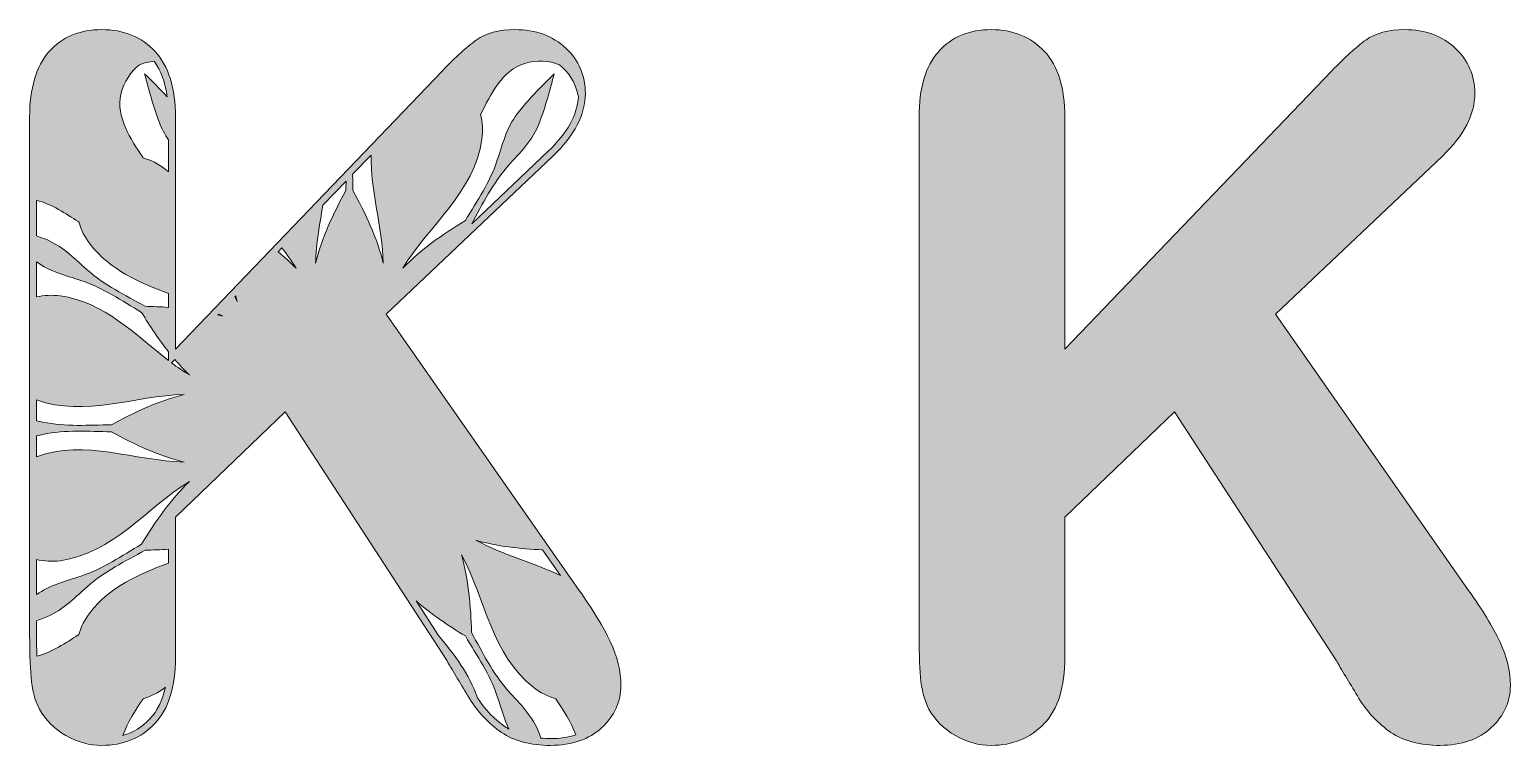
# Model space of a CAD drawing. Extents: x -703 to 2528, y -2539 to -41.
# Drawn here: x 1637 to 2503, y -459 to -41 of the extents above; entities that cross this region are included whole.
import ezdxf

# ---------------------------------------------------------------- set-up
doc = ezdxf.new("R2010")
doc.units = 0
doc.header["$MEASUREMENT"] = 0
doc.layers.add('Layer 1', color=7, linetype='Continuous', lineweight=0)

msp = doc.modelspace()

# ---------------------------------------------------------------- hatches: boundary and pattern name
at = {"layer": 'Layer 1', "true_color": 0x04878f, "transparency": 33554687}
h = msp.add_hatch(color=136, dxfattribs=at)
h.dxf.hatch_style = 2
edge = h.paths.add_edge_path()
edge.add_spline(control_points=[(1935.24, -452.76), (1931.29, -442.2), (1924.13, -435.4), (1916.82, -427.21), (1907.8, -417.1), (1902.03, -405.03), (1895.47, -393.31), (1895.15, -377.93), (1893.76, -362.27), (1889.63, -347.84), (1903.83, -374), (1907.05, -406.22), (1931.89, -425.5), (1935.82, -428.56), (1940.24, -430.73), (1944.81, -432.06), (1944.87, -432.18), (1944.92, -432.3), (1945, -432.42), (1949.01, -438.58), (1953.83, -445.72), (1956.44, -453.26), (1952.07, -454.66), (1947.16, -455.37), (1941.72, -455.37), (1939.78, -455.37), (1937.92, -455.27), (1936.1, -455.12), (1935.81, -454.33), (1935.53, -453.54), (1935.24, -452.76)], knot_values=[0, 0, 0, 0, 1, 1, 1, 2, 2, 2, 3, 3, 3, 4, 4, 4, 5, 5, 5, 6, 6, 6, 7, 7, 7, 8, 8, 8, 9, 9, 9, 10, 10, 10, 10], degree=3, periodic=0)
edge = h.paths.add_edge_path()
edge.add_spline(control_points=[(1641.16, -350.67), (1645.59, -351.68), (1650.27, -351.95), (1654.98, -351.31), (1686.19, -347.01), (1705.08, -320.59), (1730.54, -305.03), (1719.69, -315.5), (1710.61, -328.41), (1702.61, -341.63), (1691.07, -348.51), (1680.04, -356.06), (1667.16, -360.32), (1657.8, -363.4), (1649.12, -365.6), (1641.16, -371.19), (1641.16, -371.19), (1641.16, -350.67), (1641.16, -350.67)], knot_values=[0, 0, 0, 0, 1, 1, 1, 2, 2, 2, 3, 3, 3, 4, 4, 4, 5, 5, 5, 6, 6, 6, 6], degree=3, periodic=0)
edge = h.paths.add_edge_path()
edge.add_spline(control_points=[(1641.16, -257.2), (1669.6, -267.56), (1698.42, -254.78), (1727.47, -254.07), (1712.86, -257.7), (1698.53, -264.35), (1685.01, -271.8), (1671.58, -271.98), (1658.23, -273.02), (1644.97, -270.26), (1643.68, -269.99), (1642.41, -269.71), (1641.16, -269.44), (1641.16, -269.44), (1641.16, -257.2), (1641.16, -257.2)], knot_values=[0, 0, 0, 0, 1, 1, 1, 2, 2, 2, 3, 3, 3, 4, 4, 4, 5, 5, 5, 5], degree=3, periodic=0)
edge = h.paths.add_edge_path()
edge.add_spline(control_points=[(1667.16, -187.38), (1680.04, -191.64), (1691.07, -199.2), (1702.61, -206.08), (1707.43, -214.04), (1712.65, -221.89), (1718.41, -229.17), (1718.41, -229.17), (1718.41, -234.24), (1718.41, -234.24), (1698.52, -219.01), (1681.05, -199.99), (1654.98, -196.4), (1650.27, -195.76), (1645.59, -196.02), (1641.16, -197.04), (1641.16, -197.04), (1641.16, -176.52), (1641.16, -176.52), (1649.12, -182.11), (1657.8, -184.3), (1667.16, -187.38)], knot_values=[0, 0, 0, 0, 1, 1, 1, 2, 2, 2, 3, 3, 3, 4, 4, 4, 5, 5, 5, 6, 6, 6, 7, 7, 7, 7], degree=3, periodic=0)
edge = h.paths.add_edge_path()
edge.add_spline(control_points=[(1713.01, -94.95), (1714.44, -98.76), (1716.29, -102.08), (1718.41, -105.15), (1718.41, -105.15), (1718.41, -123.87), (1718.41, -123.87), (1717.74, -123.31), (1717.06, -122.75), (1716.36, -122.21), (1712.43, -119.14), (1708.01, -116.97), (1703.44, -115.64), (1703.38, -115.52), (1703.33, -115.4), (1703.25, -115.29), (1696.45, -104.84), (1687.34, -91.59), (1690.56, -78.38), (1692.35, -71.08), (1696.14, -65.22), (1701.37, -61.22), (1704.1, -60.09), (1707.01, -59.4), (1710.04, -59.16), (1713.92, -64.53), (1716.45, -71.51), (1717.63, -80.02), (1713.37, -75.37), (1708.93, -70.89), (1704.39, -66.48), (1706.84, -76.12), (1709.54, -85.67), (1713.01, -94.95)], knot_values=[0, 0, 0, 0, 1, 1, 1, 2, 2, 2, 3, 3, 3, 4, 4, 4, 5, 5, 5, 6, 6, 6, 7, 7, 7, 8, 8, 8, 9, 9, 9, 10, 10, 10, 11, 11, 11, 11], degree=3, periodic=0)
edge = h.paths.add_edge_path()
edge.add_spline(control_points=[(1730.54, -242.67), (1726.98, -240.49), (1723.55, -238.1), (1720.19, -235.59), (1720.19, -235.59), (1722.07, -233.63), (1722.07, -233.63), (1724.78, -236.8), (1727.59, -239.83), (1730.54, -242.67)], knot_values=[0, 0, 0, 0, 1, 1, 1, 2, 2, 2, 3, 3, 3, 3], degree=3, periodic=0)
edge = h.paths.add_edge_path()
edge.add_spline(control_points=[(1792.94, -180.26), (1789.68, -176.88), (1786.18, -173.67), (1782.51, -170.61), (1782.51, -170.61), (1784.68, -168.35), (1784.68, -168.35), (1787.62, -172.2), (1790.43, -176.15), (1792.94, -180.26)], knot_values=[0, 0, 0, 0, 1, 1, 1, 2, 2, 2, 3, 3, 3, 3], degree=3, periodic=0)
edge = h.paths.add_edge_path()
edge.add_spline(control_points=[(1808.58, -143.42), (1808.58, -143.42), (1822.18, -129.24), (1822.18, -129.24), (1822.14, -131.07), (1822.09, -132.9), (1822.07, -134.74), (1814.62, -148.26), (1807.98, -162.59), (1804.34, -177.2), (1804.62, -165.9), (1806.72, -154.64), (1808.58, -143.42)], knot_values=[0, 0, 0, 0, 1, 1, 1, 2, 2, 2, 3, 3, 3, 4, 4, 4, 4], degree=3, periodic=0)
edge = h.paths.add_edge_path()
edge.add_spline(control_points=[(1937, -344.98), (1937, -344.98), (1947.51, -360.04), (1947.51, -360.04), (1931.59, -352.43), (1913.77, -347.86), (1898.12, -339.36), (1910.49, -342.9), (1923.77, -344.42), (1937, -344.98)], knot_values=[0, 0, 0, 0, 1, 1, 1, 2, 2, 2, 3, 3, 3, 3], degree=3, periodic=0)
edge = h.paths.add_edge_path()
edge.add_spline(control_points=[(1895.59, -154.17), (1902.1, -142.52), (1907.85, -130.53), (1916.82, -120.5), (1924.13, -112.3), (1931.29, -105.5), (1935.24, -94.95), (1938.71, -85.67), (1941.41, -76.12), (1943.86, -66.48), (1936.73, -73.42), (1929.8, -80.52), (1923.51, -88.17), (1916.35, -96.87), (1914.03, -106.46), (1910.59, -116.89), (1906.34, -129.76), (1898.78, -140.79), (1891.9, -152.34), (1878.68, -160.34), (1865.77, -169.42), (1855.31, -180.26), (1870.86, -154.81), (1897.28, -135.92), (1901.58, -104.71), (1902.25, -99.75), (1901.94, -94.82), (1900.78, -90.17), (1900.86, -90.07), (1900.95, -90.02), (1901.01, -89.88), (1906.66, -78.77), (1913.58, -64.27), (1926.64, -60.45), (1933.83, -58.34), (1940.81, -58.7), (1946.88, -61.22), (1952.1, -65.22), (1955.9, -71.08), (1957.69, -78.38), (1957.81, -78.87), (1957.9, -79.36), (1957.99, -79.86), (1957.35, -90.46), (1951.42, -101.18), (1940.35, -111.76), (1940.35, -111.76), (1895.59, -154.17), (1895.59, -154.17)], knot_values=[0, 0, 0, 0, 1, 1, 1, 2, 2, 2, 3, 3, 3, 4, 4, 4, 5, 5, 5, 6, 6, 6, 7, 7, 7, 8, 8, 8, 9, 9, 9, 10, 10, 10, 11, 11, 11, 12, 12, 12, 13, 13, 13, 14, 14, 14, 15, 15, 15, 16, 16, 16, 16], degree=3, periodic=0)
edge = h.paths.add_edge_path()
edge.add_spline(control_points=[(1836.75, -114.04), (1836.45, -134.93), (1843.39, -156), (1843.91, -177.2), (1840.27, -162.59), (1833.63, -148.26), (1826.18, -134.74), (1826.14, -131.58), (1826.05, -128.43), (1825.97, -125.29), (1825.97, -125.29), (1836.75, -114.04), (1836.75, -114.04)], knot_values=[0, 0, 0, 0, 1, 1, 1, 2, 2, 2, 3, 3, 3, 4, 4, 4, 4], degree=3, periodic=0)
edge = h.paths.add_edge_path()
edge.add_spline(control_points=[(1757.71, -196.47), (1758, -197.61), (1758.3, -198.74), (1758.62, -199.86), (1758.11, -198.93), (1757.63, -198), (1757.15, -197.05), (1757.15, -197.05), (1757.71, -196.47), (1757.71, -196.47)], knot_values=[0, 0, 0, 0, 1, 1, 1, 2, 2, 2, 3, 3, 3, 3], degree=3, periodic=0)
edge = h.paths.add_edge_path()
edge.add_spline(control_points=[(1747.6, -207.01), (1748.45, -207.45), (1749.29, -207.89), (1750.13, -208.34), (1749.13, -208.06), (1748.12, -207.79), (1747.11, -207.53), (1747.11, -207.53), (1747.6, -207.01), (1747.6, -207.01)], knot_values=[0, 0, 0, 0, 1, 1, 1, 2, 2, 2, 3, 3, 3, 3], degree=3, periodic=0)
edge = h.paths.add_edge_path()
edge.add_spline(control_points=[(1641.16, -140.48), (1649.99, -142.62), (1658.43, -148.34), (1665.56, -152.98), (1665.68, -153.06), (1665.8, -153.11), (1665.92, -153.16), (1667.24, -157.74), (1669.42, -162.15), (1672.48, -166.09), (1684.36, -181.39), (1701.15, -188.49), (1718.41, -195), (1718.41, -195), (1718.41, -203.12), (1718.41, -203.12), (1713.83, -202.8), (1709.24, -202.6), (1704.67, -202.51), (1692.95, -195.95), (1680.87, -190.18), (1670.77, -181.15), (1662.58, -173.85), (1655.77, -166.69), (1645.22, -162.74), (1643.87, -162.23), (1642.52, -161.75), (1641.16, -161.27), (1641.16, -161.27), (1641.16, -140.48), (1641.16, -140.48)], knot_values=[0, 0, 0, 0, 1, 1, 1, 2, 2, 2, 3, 3, 3, 4, 4, 4, 5, 5, 5, 6, 6, 6, 7, 7, 7, 8, 8, 8, 9, 9, 9, 10, 10, 10, 10], degree=3, periodic=0)
edge = h.paths.add_edge_path()
edge.add_spline(control_points=[(1641.16, -278.26), (1642.41, -277.99), (1643.68, -277.71), (1644.97, -277.44), (1658.23, -274.69), (1671.58, -275.72), (1685.01, -275.91), (1698.53, -283.36), (1712.86, -290), (1727.47, -293.63), (1698.42, -292.92), (1669.6, -280.15), (1641.16, -290.5), (1641.16, -290.5), (1641.16, -278.26), (1641.16, -278.26)], knot_values=[0, 0, 0, 0, 1, 1, 1, 2, 2, 2, 3, 3, 3, 4, 4, 4, 5, 5, 5, 5], degree=3, periodic=0)
edge = h.paths.add_edge_path()
edge.add_spline(control_points=[(1691.68, -453.63), (1694.26, -445.96), (1699.17, -438.69), (1703.25, -432.42), (1703.33, -432.3), (1703.38, -432.18), (1703.44, -432.06), (1708.01, -430.73), (1712.43, -428.56), (1716.36, -425.5), (1716.46, -425.42), (1716.54, -425.35), (1716.63, -425.28), (1714.88, -432.99), (1711.82, -439.21), (1707.47, -443.82), (1703.02, -448.52), (1697.74, -451.8), (1691.68, -453.63)], knot_values=[0, 0, 0, 0, 1, 1, 1, 2, 2, 2, 3, 3, 3, 4, 4, 4, 5, 5, 5, 6, 6, 6, 6], degree=3, periodic=0)
edge = h.paths.add_edge_path()
edge.add_spline(control_points=[(1718.41, -352.7), (1701.15, -359.22), (1684.36, -366.31), (1672.48, -381.61), (1669.42, -385.55), (1667.24, -389.97), (1665.92, -394.54), (1665.8, -394.59), (1665.68, -394.65), (1665.56, -394.73), (1658.48, -399.33), (1650.13, -404.99), (1641.37, -407.16), (1641.23, -402.23), (1641.16, -396.53), (1641.16, -390.07), (1641.16, -390.07), (1641.16, -386.43), (1641.16, -386.43), (1642.52, -385.96), (1643.87, -385.47), (1645.22, -384.97), (1655.77, -381.02), (1662.58, -373.86), (1670.77, -366.55), (1680.87, -357.52), (1692.95, -351.76), (1704.67, -345.19), (1709.24, -345.1), (1713.83, -344.91), (1718.41, -344.58), (1718.41, -344.58), (1718.41, -352.7), (1718.41, -352.7)], knot_values=[0, 0, 0, 0, 1, 1, 1, 2, 2, 2, 3, 3, 3, 4, 4, 4, 5, 5, 5, 6, 6, 6, 7, 7, 7, 8, 8, 8, 9, 9, 9, 10, 10, 10, 11, 11, 11, 11], degree=3, periodic=0)
edge = h.paths.add_edge_path()
edge.add_spline(control_points=[(1915.22, -448.46), (1908.92, -444.19), (1903.45, -438.5), (1898.91, -431.59), (1894.33, -417.79), (1885.51, -406.33), (1876.25, -395.04), (1876.25, -395.04), (1863.14, -374.86), (1863.14, -374.86), (1871.91, -382.53), (1881.82, -389.26), (1891.9, -395.36), (1898.78, -406.91), (1906.34, -417.94), (1910.59, -430.81), (1912.79, -437.49), (1914.54, -443.82), (1917.38, -449.79), (1916.64, -449.37), (1915.91, -448.93), (1915.22, -448.46)], knot_values=[0, 0, 0, 0, 1, 1, 1, 2, 2, 2, 3, 3, 3, 4, 4, 4, 5, 5, 5, 6, 6, 6, 7, 7, 7, 7], degree=3, periodic=0)
edge = h.paths.add_edge_path()
edge.add_spline(control_points=[(1976.64, -398.65), (1972.59, -390.11), (1966.47, -380.02), (1958.42, -368.68), (1958.42, -368.68), (1845.59, -207.04), (1845.59, -207.04), (1845.59, -207.04), (1943.1, -114.66), (1943.1, -114.66), (1955.69, -102.65), (1962.05, -90.29), (1962.05, -77.92), (1962.05, -67.55), (1958.22, -58.64), (1950.62, -51.44), (1943.06, -44.26), (1933.07, -40.63), (1920.94, -40.63), (1911.61, -40.63), (1903.99, -42.69), (1898.29, -46.74), (1892.85, -50.62), (1886.18, -56.69), (1878.46, -64.77), (1878.46, -64.77), (1722.41, -227.51), (1722.41, -227.51), (1722.41, -227.51), (1722.41, -91.87), (1722.41, -91.87), (1722.41, -74.83), (1718.41, -61.9), (1710.52, -53.44), (1702.58, -44.94), (1692.1, -40.63), (1679.36, -40.63), (1666.43, -40.63), (1656.03, -45), (1648.46, -53.62), (1640.96, -62.16), (1637.16, -75.03), (1637.16, -91.87), (1637.16, -91.87), (1637.16, -390.07), (1637.16, -390.07), (1637.16, -402.83), (1637.44, -412.74), (1637.97, -419.5), (1638.54, -426.49), (1640.18, -432.72), (1642.88, -438.1), (1646.51, -444.59), (1651.72, -449.82), (1658.41, -453.63), (1665.06, -457.44), (1672.11, -459.37), (1679.36, -459.37), (1691.92, -459.37), (1702.34, -455.06), (1710.36, -446.57), (1718.35, -438.11), (1722.41, -425.08), (1722.41, -407.85), (1722.41, -407.85), (1722.41, -325.81), (1722.41, -325.81), (1722.41, -325.81), (1786.53, -264.33), (1786.53, -264.33), (1786.53, -264.33), (1881.19, -409.95), (1881.19, -409.95), (1885.03, -416.54), (1889.45, -423.91), (1894.33, -431.88), (1899.39, -440.11), (1905.66, -446.81), (1912.97, -451.77), (1920.4, -456.81), (1930.06, -459.37), (1941.72, -459.37), (1954.23, -459.37), (1964.3, -455.87), (1971.69, -448.98), (1979.09, -442.05), (1982.84, -433.73), (1982.84, -424.27), (1982.84, -415.99), (1980.76, -407.37), (1976.64, -398.65)], knot_values=[0, 0, 0, 0, 1, 1, 1, 2, 2, 2, 3, 3, 3, 4, 4, 4, 5, 5, 5, 6, 6, 6, 7, 7, 7, 8, 8, 8, 9, 9, 9, 10, 10, 10, 11, 11, 11, 12, 12, 12, 13, 13, 13, 14, 14, 14, 15, 15, 15, 16, 16, 16, 17, 17, 17, 18, 18, 18, 19, 19, 19, 20, 20, 20, 21, 21, 21, 22, 22, 22, 23, 23, 23, 24, 24, 24, 25, 25, 25, 26, 26, 26, 27, 27, 27, 28, 28, 28, 29, 29, 29, 30, 30, 30, 30], degree=3, periodic=0)
at = {"layer": 'Layer 1', "true_color": 0x005978, "transparency": 33554687}
h = msp.add_hatch(color=146, dxfattribs=at)
h.dxf.hatch_style = 2
edge = h.paths.add_edge_path()
edge.add_spline(control_points=[(2496.64, -398.65), (2492.59, -390.11), (2486.47, -380.02), (2478.42, -368.68), (2478.42, -368.68), (2365.59, -207.04), (2365.59, -207.04), (2365.59, -207.04), (2463.1, -114.66), (2463.1, -114.66), (2475.69, -102.65), (2482.05, -90.29), (2482.05, -77.92), (2482.05, -67.55), (2478.22, -58.64), (2470.62, -51.44), (2463.06, -44.26), (2453.07, -40.63), (2440.94, -40.63), (2431.61, -40.63), (2424, -42.69), (2418.29, -46.74), (2412.85, -50.62), (2406.18, -56.69), (2398.46, -64.77), (2398.46, -64.77), (2242.41, -227.51), (2242.41, -227.51), (2242.41, -227.51), (2242.41, -91.87), (2242.41, -91.87), (2242.41, -74.83), (2238.41, -61.9), (2230.52, -53.44), (2222.58, -44.94), (2212.1, -40.63), (2199.36, -40.63), (2186.43, -40.63), (2176.02, -45), (2168.46, -53.62), (2160.96, -62.16), (2157.16, -75.03), (2157.16, -91.87), (2157.16, -91.87), (2157.16, -390.07), (2157.16, -390.07), (2157.16, -402.83), (2157.44, -412.74), (2157.98, -419.5), (2158.54, -426.49), (2160.18, -432.72), (2162.88, -438.1), (2166.5, -444.59), (2171.73, -449.82), (2178.41, -453.63), (2185.06, -457.44), (2192.11, -459.37), (2199.36, -459.37), (2211.92, -459.37), (2222.34, -455.06), (2230.36, -446.57), (2238.35, -438.11), (2242.41, -425.08), (2242.41, -407.85), (2242.41, -407.85), (2242.41, -325.81), (2242.41, -325.81), (2242.41, -325.81), (2306.52, -264.33), (2306.52, -264.33), (2306.52, -264.33), (2401.19, -409.95), (2401.19, -409.95), (2405.02, -416.54), (2409.45, -423.91), (2414.33, -431.88), (2419.39, -440.11), (2425.66, -446.81), (2432.98, -451.77), (2440.4, -456.81), (2450.06, -459.37), (2461.73, -459.37), (2474.23, -459.37), (2484.3, -455.87), (2491.69, -448.98), (2499.09, -442.05), (2502.84, -433.73), (2502.84, -424.27), (2502.84, -415.99), (2500.75, -407.37), (2496.64, -398.65)], knot_values=[0, 0, 0, 0, 1, 1, 1, 2, 2, 2, 3, 3, 3, 4, 4, 4, 5, 5, 5, 6, 6, 6, 7, 7, 7, 8, 8, 8, 9, 9, 9, 10, 10, 10, 11, 11, 11, 12, 12, 12, 13, 13, 13, 14, 14, 14, 15, 15, 15, 16, 16, 16, 17, 17, 17, 18, 18, 18, 19, 19, 19, 20, 20, 20, 21, 21, 21, 22, 22, 22, 23, 23, 23, 24, 24, 24, 25, 25, 25, 26, 26, 26, 27, 27, 27, 28, 28, 28, 29, 29, 29, 30, 30, 30, 30], degree=3, periodic=0)

# ---------------------------------------------------------------- linework, layer by layer
at = {"layer": 'Layer 1'}
for points, knots in [([(1976.64, -398.65), (1972.59, -390.11), (1966.47, -380.02), (1958.42, -368.68), (1958.42, -368.68), (1845.59, -207.04), (1845.59, -207.04), (1845.59, -207.04), (1943.1, -114.66), (1943.1, -114.66), (1955.69, -102.65), (1962.05, -90.29), (1962.05, -77.92), (1962.05, -67.55), (1958.22, -58.64), (1950.62, -51.44), (1943.06, -44.26), (1933.07, -40.63), (1920.94, -40.63), (1911.61, -40.63), (1903.99, -42.69), (1898.29, -46.74), (1892.85, -50.62), (1886.18, -56.69), (1878.46, -64.77), (1878.46, -64.77), (1722.41, -227.51), (1722.41, -227.51), (1722.41, -227.51), (1722.41, -91.87), (1722.41, -91.87), (1722.41, -74.83), (1718.41, -61.9), (1710.52, -53.44), (1702.58, -44.94), (1692.1, -40.63), (1679.36, -40.63), (1666.43, -40.63), (1656.03, -45), (1648.46, -53.62), (1640.96, -62.16), (1637.16, -75.03), (1637.16, -91.87), (1637.16, -91.87), (1637.16, -390.07), (1637.16, -390.07), (1637.16, -402.83), (1637.44, -412.74), (1637.97, -419.5), (1638.54, -426.49), (1640.18, -432.72), (1642.88, -438.1), (1646.51, -444.59), (1651.72, -449.82), (1658.41, -453.63), (1665.06, -457.44), (1672.11, -459.37), (1679.36, -459.37), (1691.92, -459.37), (1702.34, -455.06), (1710.36, -446.57), (1718.35, -438.11), (1722.41, -425.08), (1722.41, -407.85), (1722.41, -407.85), (1722.41, -325.81), (1722.41, -325.81), (1722.41, -325.81), (1786.53, -264.33), (1786.53, -264.33), (1786.53, -264.33), (1881.19, -409.95), (1881.19, -409.95), (1885.03, -416.54), (1889.45, -423.91), (1894.33, -431.88), (1899.39, -440.11), (1905.66, -446.81), (1912.97, -451.77), (1920.4, -456.81), (1930.06, -459.37), (1941.72, -459.37), (1954.23, -459.37), (1964.3, -455.87), (1971.69, -448.98), (1979.09, -442.05), (1982.84, -433.73), (1982.84, -424.27), (1982.84, -415.99), (1980.76, -407.37), (1976.64, -398.65)], [0, 0, 0, 0, 1, 1, 1, 2, 2, 2, 3, 3, 3, 4, 4, 4, 5, 5, 5, 6, 6, 6, 7, 7, 7, 8, 8, 8, 9, 9, 9, 10, 10, 10, 11, 11, 11, 12, 12, 12, 13, 13, 13, 14, 14, 14, 15, 15, 15, 16, 16, 16, 17, 17, 17, 18, 18, 18, 19, 19, 19, 20, 20, 20, 21, 21, 21, 22, 22, 22, 23, 23, 23, 24, 24, 24, 25, 25, 25, 26, 26, 26, 27, 27, 27, 28, 28, 28, 29, 29, 29, 30, 30, 30, 30]), ([(2496.64, -398.65), (2492.59, -390.11), (2486.47, -380.02), (2478.42, -368.68), (2478.42, -368.68), (2365.59, -207.04), (2365.59, -207.04), (2365.59, -207.04), (2463.1, -114.66), (2463.1, -114.66), (2475.69, -102.65), (2482.05, -90.29), (2482.05, -77.92), (2482.05, -67.55), (2478.22, -58.64), (2470.62, -51.44), (2463.06, -44.26), (2453.07, -40.63), (2440.94, -40.63), (2431.61, -40.63), (2424, -42.69), (2418.29, -46.74), (2412.85, -50.62), (2406.18, -56.69), (2398.46, -64.77), (2398.46, -64.77), (2242.41, -227.51), (2242.41, -227.51), (2242.41, -227.51), (2242.41, -91.87), (2242.41, -91.87), (2242.41, -74.83), (2238.41, -61.9), (2230.52, -53.44), (2222.58, -44.94), (2212.1, -40.63), (2199.36, -40.63), (2186.43, -40.63), (2176.02, -45), (2168.46, -53.62), (2160.96, -62.16), (2157.16, -75.03), (2157.16, -91.87), (2157.16, -91.87), (2157.16, -390.07), (2157.16, -390.07), (2157.16, -402.83), (2157.44, -412.74), (2157.98, -419.5), (2158.54, -426.49), (2160.18, -432.72), (2162.88, -438.1), (2166.5, -444.59), (2171.73, -449.82), (2178.41, -453.63), (2185.06, -457.44), (2192.11, -459.37), (2199.36, -459.37), (2211.92, -459.37), (2222.34, -455.06), (2230.36, -446.57), (2238.35, -438.11), (2242.41, -425.08), (2242.41, -407.85), (2242.41, -407.85), (2242.41, -325.81), (2242.41, -325.81), (2242.41, -325.81), (2306.52, -264.33), (2306.52, -264.33), (2306.52, -264.33), (2401.19, -409.95), (2401.19, -409.95), (2405.02, -416.54), (2409.45, -423.91), (2414.33, -431.88), (2419.39, -440.11), (2425.66, -446.81), (2432.98, -451.77), (2440.4, -456.81), (2450.06, -459.37), (2461.73, -459.37), (2474.23, -459.37), (2484.3, -455.87), (2491.69, -448.98), (2499.09, -442.05), (2502.84, -433.73), (2502.84, -424.27), (2502.84, -415.99), (2500.75, -407.37), (2496.64, -398.65)], [0, 0, 0, 0, 1, 1, 1, 2, 2, 2, 3, 3, 3, 4, 4, 4, 5, 5, 5, 6, 6, 6, 7, 7, 7, 8, 8, 8, 9, 9, 9, 10, 10, 10, 11, 11, 11, 12, 12, 12, 13, 13, 13, 14, 14, 14, 15, 15, 15, 16, 16, 16, 17, 17, 17, 18, 18, 18, 19, 19, 19, 20, 20, 20, 21, 21, 21, 22, 22, 22, 23, 23, 23, 24, 24, 24, 25, 25, 25, 26, 26, 26, 27, 27, 27, 28, 28, 28, 29, 29, 29, 30, 30, 30, 30]), ([(1713.01, -94.95), (1714.44, -98.76), (1716.29, -102.08), (1718.41, -105.15), (1718.41, -105.15), (1718.41, -123.87), (1718.41, -123.87), (1717.74, -123.31), (1717.06, -122.75), (1716.36, -122.21), (1712.43, -119.14), (1708.01, -116.97), (1703.44, -115.64), (1703.38, -115.52), (1703.33, -115.4), (1703.25, -115.29), (1696.45, -104.84), (1687.34, -91.59), (1690.56, -78.38), (1692.35, -71.08), (1696.14, -65.22), (1701.37, -61.22), (1704.1, -60.09), (1707.01, -59.4), (1710.04, -59.16), (1713.92, -64.53), (1716.45, -71.51), (1717.63, -80.02), (1713.37, -75.37), (1708.93, -70.89), (1704.39, -66.48), (1706.84, -76.12), (1709.54, -85.67), (1713.01, -94.95)], [0, 0, 0, 0, 1, 1, 1, 2, 2, 2, 3, 3, 3, 4, 4, 4, 5, 5, 5, 6, 6, 6, 7, 7, 7, 8, 8, 8, 9, 9, 9, 10, 10, 10, 11, 11, 11, 11]), ([(1895.59, -154.17), (1902.1, -142.52), (1907.85, -130.53), (1916.82, -120.5), (1924.13, -112.3), (1931.29, -105.5), (1935.24, -94.95), (1938.71, -85.67), (1941.41, -76.12), (1943.86, -66.48), (1936.73, -73.42), (1929.8, -80.52), (1923.51, -88.17), (1916.35, -96.87), (1914.03, -106.46), (1910.59, -116.89), (1906.34, -129.76), (1898.78, -140.79), (1891.9, -152.34), (1878.68, -160.34), (1865.77, -169.42), (1855.31, -180.26), (1870.86, -154.81), (1897.28, -135.92), (1901.58, -104.71), (1902.25, -99.75), (1901.94, -94.82), (1900.78, -90.17), (1900.86, -90.07), (1900.95, -90.02), (1901.01, -89.88), (1906.66, -78.77), (1913.58, -64.27), (1926.64, -60.45), (1933.83, -58.34), (1940.81, -58.7), (1946.88, -61.22), (1952.1, -65.22), (1955.9, -71.08), (1957.69, -78.38), (1957.81, -78.87), (1957.9, -79.36), (1957.99, -79.86), (1957.35, -90.46), (1951.42, -101.18), (1940.35, -111.76), (1940.35, -111.76), (1895.59, -154.17), (1895.59, -154.17)], [0, 0, 0, 0, 1, 1, 1, 2, 2, 2, 3, 3, 3, 4, 4, 4, 5, 5, 5, 6, 6, 6, 7, 7, 7, 8, 8, 8, 9, 9, 9, 10, 10, 10, 11, 11, 11, 12, 12, 12, 13, 13, 13, 14, 14, 14, 15, 15, 15, 16, 16, 16, 16]), ([(1836.75, -114.04), (1836.45, -134.93), (1843.39, -156), (1843.91, -177.2), (1840.27, -162.59), (1833.63, -148.26), (1826.18, -134.74), (1826.14, -131.58), (1826.05, -128.43), (1825.97, -125.29), (1825.97, -125.29), (1836.75, -114.04), (1836.75, -114.04)], [0, 0, 0, 0, 1, 1, 1, 2, 2, 2, 3, 3, 3, 4, 4, 4, 4]), ([(1808.58, -143.42), (1808.58, -143.42), (1822.18, -129.24), (1822.18, -129.24), (1822.14, -131.07), (1822.09, -132.9), (1822.07, -134.74), (1814.62, -148.26), (1807.98, -162.59), (1804.34, -177.2), (1804.62, -165.9), (1806.72, -154.64), (1808.58, -143.42)], [0, 0, 0, 0, 1, 1, 1, 2, 2, 2, 3, 3, 3, 4, 4, 4, 4]), ([(1641.16, -140.48), (1649.99, -142.62), (1658.43, -148.34), (1665.56, -152.98), (1665.68, -153.06), (1665.8, -153.11), (1665.92, -153.16), (1667.24, -157.74), (1669.42, -162.15), (1672.48, -166.09), (1684.36, -181.39), (1701.15, -188.49), (1718.41, -195), (1718.41, -195), (1718.41, -203.12), (1718.41, -203.12), (1713.83, -202.8), (1709.24, -202.6), (1704.67, -202.51), (1692.95, -195.95), (1680.87, -190.18), (1670.77, -181.15), (1662.58, -173.85), (1655.77, -166.69), (1645.22, -162.74), (1643.87, -162.23), (1642.52, -161.75), (1641.16, -161.27), (1641.16, -161.27), (1641.16, -140.48), (1641.16, -140.48)], [0, 0, 0, 0, 1, 1, 1, 2, 2, 2, 3, 3, 3, 4, 4, 4, 5, 5, 5, 6, 6, 6, 7, 7, 7, 8, 8, 8, 9, 9, 9, 10, 10, 10, 10]), ([(1792.94, -180.26), (1789.68, -176.88), (1786.18, -173.67), (1782.51, -170.61), (1782.51, -170.61), (1784.68, -168.35), (1784.68, -168.35), (1787.62, -172.2), (1790.43, -176.15), (1792.94, -180.26)], [0, 0, 0, 0, 1, 1, 1, 2, 2, 2, 3, 3, 3, 3]), ([(1667.16, -187.38), (1680.04, -191.64), (1691.07, -199.2), (1702.61, -206.08), (1707.43, -214.04), (1712.65, -221.89), (1718.41, -229.17), (1718.41, -229.17), (1718.41, -234.24), (1718.41, -234.24), (1698.52, -219.01), (1681.05, -199.99), (1654.98, -196.4), (1650.27, -195.76), (1645.59, -196.02), (1641.16, -197.04), (1641.16, -197.04), (1641.16, -176.52), (1641.16, -176.52), (1649.12, -182.11), (1657.8, -184.3), (1667.16, -187.38)], [0, 0, 0, 0, 1, 1, 1, 2, 2, 2, 3, 3, 3, 4, 4, 4, 5, 5, 5, 6, 6, 6, 7, 7, 7, 7]), ([(1757.71, -196.47), (1758, -197.61), (1758.3, -198.74), (1758.62, -199.86), (1758.11, -198.93), (1757.63, -198), (1757.15, -197.05), (1757.15, -197.05), (1757.71, -196.47), (1757.71, -196.47)], [0, 0, 0, 0, 1, 1, 1, 2, 2, 2, 3, 3, 3, 3]), ([(1747.6, -207.01), (1748.45, -207.45), (1749.29, -207.89), (1750.13, -208.34), (1749.13, -208.06), (1748.12, -207.79), (1747.11, -207.53), (1747.11, -207.53), (1747.6, -207.01), (1747.6, -207.01)], [0, 0, 0, 0, 1, 1, 1, 2, 2, 2, 3, 3, 3, 3]), ([(1730.54, -242.67), (1726.98, -240.49), (1723.55, -238.1), (1720.19, -235.59), (1720.19, -235.59), (1722.07, -233.63), (1722.07, -233.63), (1724.78, -236.8), (1727.59, -239.83), (1730.54, -242.67)], [0, 0, 0, 0, 1, 1, 1, 2, 2, 2, 3, 3, 3, 3]), ([(1641.16, -257.2), (1669.6, -267.56), (1698.42, -254.78), (1727.47, -254.07), (1712.86, -257.7), (1698.53, -264.35), (1685.01, -271.8), (1671.58, -271.98), (1658.23, -273.02), (1644.97, -270.26), (1643.68, -269.99), (1642.41, -269.71), (1641.16, -269.44), (1641.16, -269.44), (1641.16, -257.2), (1641.16, -257.2)], [0, 0, 0, 0, 1, 1, 1, 2, 2, 2, 3, 3, 3, 4, 4, 4, 5, 5, 5, 5]), ([(1641.16, -278.26), (1642.41, -277.99), (1643.68, -277.71), (1644.97, -277.44), (1658.23, -274.69), (1671.58, -275.72), (1685.01, -275.91), (1698.53, -283.36), (1712.86, -290), (1727.47, -293.63), (1698.42, -292.92), (1669.6, -280.15), (1641.16, -290.5), (1641.16, -290.5), (1641.16, -278.26), (1641.16, -278.26)], [0, 0, 0, 0, 1, 1, 1, 2, 2, 2, 3, 3, 3, 4, 4, 4, 5, 5, 5, 5]), ([(1641.16, -350.67), (1645.59, -351.68), (1650.27, -351.95), (1654.98, -351.31), (1686.19, -347.01), (1705.08, -320.59), (1730.54, -305.03), (1719.69, -315.5), (1710.61, -328.41), (1702.61, -341.63), (1691.07, -348.51), (1680.04, -356.06), (1667.16, -360.32), (1657.8, -363.4), (1649.12, -365.6), (1641.16, -371.19), (1641.16, -371.19), (1641.16, -350.67), (1641.16, -350.67)], [0, 0, 0, 0, 1, 1, 1, 2, 2, 2, 3, 3, 3, 4, 4, 4, 5, 5, 5, 6, 6, 6, 6]), ([(1718.41, -352.7), (1701.15, -359.22), (1684.36, -366.31), (1672.48, -381.61), (1669.42, -385.55), (1667.24, -389.97), (1665.92, -394.54), (1665.8, -394.59), (1665.68, -394.65), (1665.56, -394.73), (1658.48, -399.33), (1650.13, -404.99), (1641.37, -407.16), (1641.23, -402.23), (1641.16, -396.53), (1641.16, -390.07), (1641.16, -390.07), (1641.16, -386.43), (1641.16, -386.43), (1642.52, -385.96), (1643.87, -385.47), (1645.22, -384.97), (1655.77, -381.02), (1662.58, -373.86), (1670.77, -366.55), (1680.87, -357.52), (1692.95, -351.76), (1704.67, -345.19), (1709.24, -345.1), (1713.83, -344.91), (1718.41, -344.58), (1718.41, -344.58), (1718.41, -352.7), (1718.41, -352.7)], [0, 0, 0, 0, 1, 1, 1, 2, 2, 2, 3, 3, 3, 4, 4, 4, 5, 5, 5, 6, 6, 6, 7, 7, 7, 8, 8, 8, 9, 9, 9, 10, 10, 10, 11, 11, 11, 11]), ([(1937, -344.98), (1937, -344.98), (1947.51, -360.04), (1947.51, -360.04), (1931.59, -352.43), (1913.77, -347.86), (1898.12, -339.36), (1910.49, -342.9), (1923.77, -344.42), (1937, -344.98)], [0, 0, 0, 0, 1, 1, 1, 2, 2, 2, 3, 3, 3, 3]), ([(1935.24, -452.76), (1931.29, -442.2), (1924.13, -435.4), (1916.82, -427.21), (1907.8, -417.1), (1902.03, -405.03), (1895.47, -393.31), (1895.15, -377.93), (1893.76, -362.27), (1889.63, -347.84), (1903.83, -374), (1907.05, -406.22), (1931.89, -425.5), (1935.82, -428.56), (1940.24, -430.73), (1944.81, -432.06), (1944.87, -432.18), (1944.92, -432.3), (1945, -432.42), (1949.01, -438.58), (1953.83, -445.72), (1956.44, -453.26), (1952.07, -454.66), (1947.16, -455.37), (1941.72, -455.37), (1939.78, -455.37), (1937.92, -455.27), (1936.1, -455.12), (1935.81, -454.33), (1935.53, -453.54), (1935.24, -452.76)], [0, 0, 0, 0, 1, 1, 1, 2, 2, 2, 3, 3, 3, 4, 4, 4, 5, 5, 5, 6, 6, 6, 7, 7, 7, 8, 8, 8, 9, 9, 9, 10, 10, 10, 10]), ([(1915.22, -448.46), (1908.92, -444.19), (1903.45, -438.5), (1898.91, -431.59), (1894.33, -417.79), (1885.51, -406.33), (1876.25, -395.04), (1876.25, -395.04), (1863.14, -374.86), (1863.14, -374.86), (1871.91, -382.53), (1881.82, -389.26), (1891.9, -395.36), (1898.78, -406.91), (1906.34, -417.94), (1910.59, -430.81), (1912.79, -437.49), (1914.54, -443.82), (1917.38, -449.79), (1916.64, -449.37), (1915.91, -448.93), (1915.22, -448.46)], [0, 0, 0, 0, 1, 1, 1, 2, 2, 2, 3, 3, 3, 4, 4, 4, 5, 5, 5, 6, 6, 6, 7, 7, 7, 7]), ([(1691.68, -453.63), (1694.26, -445.96), (1699.17, -438.69), (1703.25, -432.42), (1703.33, -432.3), (1703.38, -432.18), (1703.44, -432.06), (1708.01, -430.73), (1712.43, -428.56), (1716.36, -425.5), (1716.46, -425.42), (1716.54, -425.35), (1716.63, -425.28), (1714.88, -432.99), (1711.82, -439.21), (1707.47, -443.82), (1703.02, -448.52), (1697.74, -451.8), (1691.68, -453.63)], [0, 0, 0, 0, 1, 1, 1, 2, 2, 2, 3, 3, 3, 4, 4, 4, 5, 5, 5, 6, 6, 6, 6])]:
    msp.add_open_spline(points, degree=3, knots=knots, dxfattribs=at)

doc.saveas('drawing.dxf')
